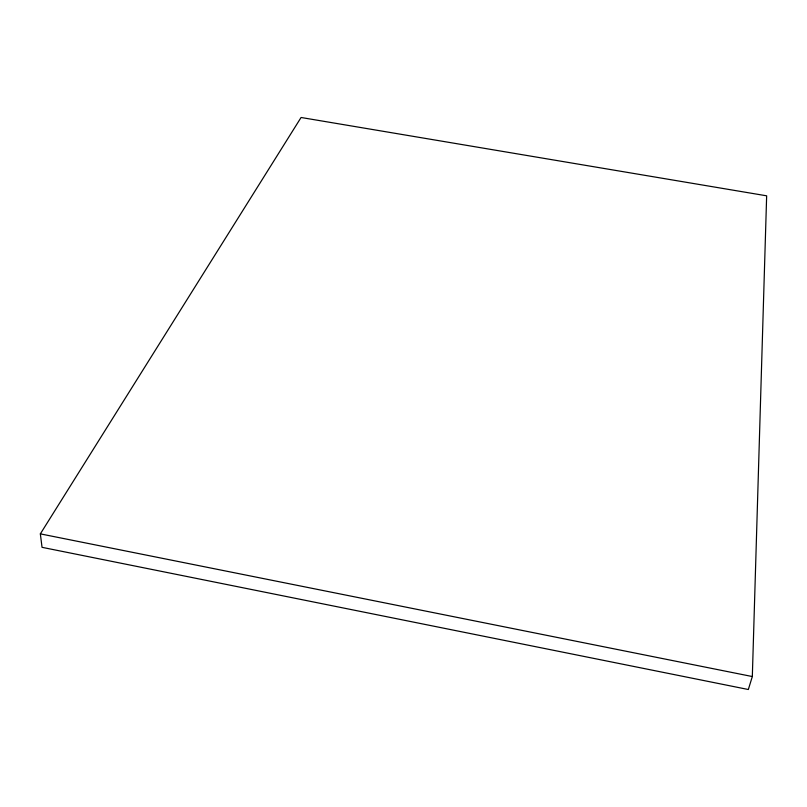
<?xml version="1.0" encoding="UTF-8"?>
<svg xmlns="http://www.w3.org/2000/svg" width="807" height="807" viewBox="0 0 807 807"><rect width="100%" height="100%" fill="white"/><g stroke="black" fill="none" stroke-linecap="round" stroke-linejoin="round"><path stroke-width="1.21" d="M752.326 676.548L766.65 195.819L301.072 117.489L40.35 533.871L42.035 547.328L748.331 689.511L752.326 676.548L40.35 533.871"/></g></svg>
